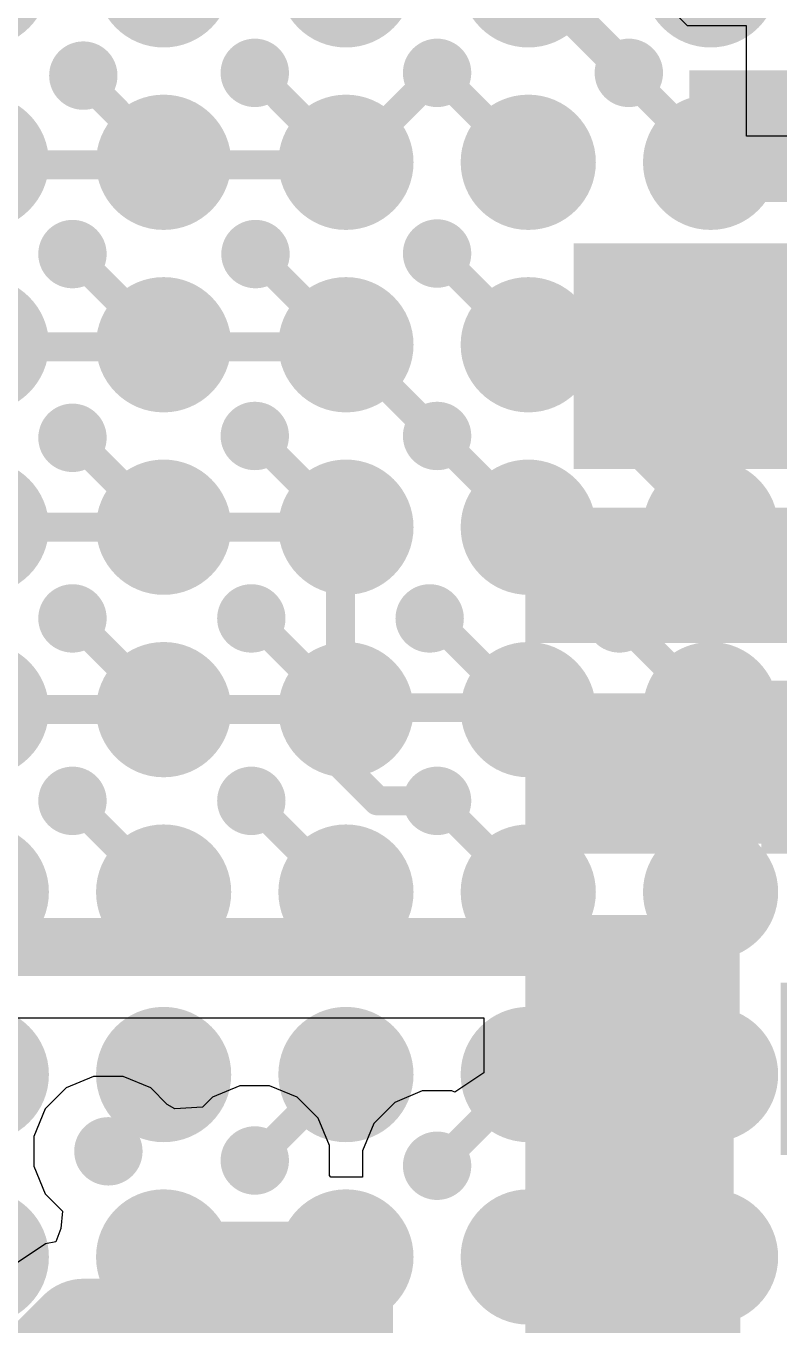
# Model space of a CAD drawing. Header units: millimetres. Extents: x -5.5 to 48.8, y -1.4 to 42.1.
# Drawn here: x 19.25 to 22.55, y 19.72 to 25.41 of the extents above; entities that cross this region are included whole.
import ezdxf

# ---------------------------------------------------------------- set-up
doc = ezdxf.new("R2010")
doc.units = ezdxf.units.MM
for name, color, linetype in [('BottomLayer', 5, 'Continuous'), ('BottomPaste', 16, 'Continuous'), ('BottomSolder', 6, 'Continuous'), ('TopLayer', 1, 'Continuous'), ('TopPaste', 8, 'Continuous'), ('TopSolder', 216, 'Continuous'), ('ViaHoleLayer', 16, 'Continuous')]:
    doc.layers.add(name, color=color, linetype=linetype)

# ---------------------------------------------------------------- blocks, each defined once
blk = doc.blocks.new('196_LFBGA__12_12__41')
at = {"layer": 'TopLayer'}
h = blk.add_hatch(color=1, dxfattribs=at)
edge = h.paths.add_edge_path()
edge.add_arc((-3.6, 3.6), 0.195, 0, 360)
h = blk.add_hatch(color=1, dxfattribs=at)
edge = h.paths.add_edge_path()
edge.add_arc((-2.8, 3.6), 0.195, 0, 360)
h = blk.add_hatch(color=1, dxfattribs=at)
edge = h.paths.add_edge_path()
edge.add_arc((-2, 3.6), 0.195, 0, 360)
h = blk.add_hatch(color=1, dxfattribs=at)
edge = h.paths.add_edge_path()
edge.add_arc((-1.2, 3.6), 0.195, 0, 360)
h = blk.add_hatch(color=1, dxfattribs=at)
edge = h.paths.add_edge_path()
edge.add_arc((-3.6, 2.8), 0.195, 0, 360)
h = blk.add_hatch(color=1, dxfattribs=at)
edge = h.paths.add_edge_path()
edge.add_arc((-2.8, 2.8), 0.195, 0, 360)
h = blk.add_hatch(color=1, dxfattribs=at)
edge = h.paths.add_edge_path()
edge.add_arc((-2, 2.8), 0.195, 0, 360)
h = blk.add_hatch(color=1, dxfattribs=at)
edge = h.paths.add_edge_path()
edge.add_arc((-1.2, 2.8), 0.195, 0, 360)
h = blk.add_hatch(color=1, dxfattribs=at)
edge = h.paths.add_edge_path()
edge.add_arc((-3.6, 2), 0.195, 0, 360)
h = blk.add_hatch(color=1, dxfattribs=at)
edge = h.paths.add_edge_path()
edge.add_arc((-2.8, 2), 0.195, 0, 360)
h = blk.add_hatch(color=1, dxfattribs=at)
edge = h.paths.add_edge_path()
edge.add_arc((-2, 2), 0.195, 0, 360)
h = blk.add_hatch(color=1, dxfattribs=at)
edge = h.paths.add_edge_path()
edge.add_arc((-1.2, 2), 0.195, 0, 360)
h = blk.add_hatch(color=1, dxfattribs=at)
edge = h.paths.add_edge_path()
edge.add_arc((-3.6, 1.2), 0.195, 0, 360)
h = blk.add_hatch(color=1, dxfattribs=at)
edge = h.paths.add_edge_path()
edge.add_arc((-2.8, 1.2), 0.195, 0, 360)
h = blk.add_hatch(color=1, dxfattribs=at)
edge = h.paths.add_edge_path()
edge.add_arc((-2, 1.2), 0.195, 0, 360)
h = blk.add_hatch(color=1, dxfattribs=at)
edge = h.paths.add_edge_path()
edge.add_arc((-1.2, 1.2), 0.195, 0, 360)
h = blk.add_hatch(color=1, dxfattribs=at)
edge = h.paths.add_edge_path()
edge.add_arc((-3.6, 0.4), 0.195, 0, 360)
h = blk.add_hatch(color=1, dxfattribs=at)
edge = h.paths.add_edge_path()
edge.add_arc((-2.8, 0.4), 0.195, 0, 360)
h = blk.add_hatch(color=1, dxfattribs=at)
edge = h.paths.add_edge_path()
edge.add_arc((-2, 0.4), 0.195, 0, 360)
h = blk.add_hatch(color=1, dxfattribs=at)
edge = h.paths.add_edge_path()
edge.add_arc((-1.2, 0.4), 0.195, 0, 360)
h = blk.add_hatch(color=1, dxfattribs=at)
edge = h.paths.add_edge_path()
edge.add_arc((-3.6, -0.4), 0.195, 0, 360)
h = blk.add_hatch(color=1, dxfattribs=at)
edge = h.paths.add_edge_path()
edge.add_arc((-2.8, -0.4), 0.195, 0, 360)
h = blk.add_hatch(color=1, dxfattribs=at)
edge = h.paths.add_edge_path()
edge.add_arc((-2, -0.4), 0.195, 0, 360)
h = blk.add_hatch(color=1, dxfattribs=at)
edge = h.paths.add_edge_path()
edge.add_arc((-1.2, -0.4), 0.195, 0, 360)
h = blk.add_hatch(color=1, dxfattribs=at)
edge = h.paths.add_edge_path()
edge.add_arc((-3.6, -1.2), 0.195, 0, 360)
h = blk.add_hatch(color=1, dxfattribs=at)
edge = h.paths.add_edge_path()
edge.add_arc((-2.8, -1.2), 0.195, 0, 360)
h = blk.add_hatch(color=1, dxfattribs=at)
edge = h.paths.add_edge_path()
edge.add_arc((-2, -1.2), 0.195, 0, 360)
h = blk.add_hatch(color=1, dxfattribs=at)
edge = h.paths.add_edge_path()
edge.add_arc((-1.2, -1.2), 0.195, 0, 360)
at = {"layer": 'TopPaste'}
h = blk.add_hatch(color=8, dxfattribs=at)
edge = h.paths.add_edge_path()
edge.add_arc((-3.6, 3.6), 0.195, 0, 360)
h = blk.add_hatch(color=8, dxfattribs=at)
edge = h.paths.add_edge_path()
edge.add_arc((-2.8, 3.6), 0.195, 0, 360)
h = blk.add_hatch(color=8, dxfattribs=at)
edge = h.paths.add_edge_path()
edge.add_arc((-2, 3.6), 0.195, 0, 360)
h = blk.add_hatch(color=8, dxfattribs=at)
edge = h.paths.add_edge_path()
edge.add_arc((-1.2, 3.6), 0.195, 0, 360)
h = blk.add_hatch(color=8, dxfattribs=at)
edge = h.paths.add_edge_path()
edge.add_arc((-3.6, 2.8), 0.195, 0, 360)
h = blk.add_hatch(color=8, dxfattribs=at)
edge = h.paths.add_edge_path()
edge.add_arc((-2.8, 2.8), 0.195, 0, 360)
h = blk.add_hatch(color=8, dxfattribs=at)
edge = h.paths.add_edge_path()
edge.add_arc((-2, 2.8), 0.195, 0, 360)
h = blk.add_hatch(color=8, dxfattribs=at)
edge = h.paths.add_edge_path()
edge.add_arc((-1.2, 2.8), 0.195, 0, 360)
h = blk.add_hatch(color=8, dxfattribs=at)
edge = h.paths.add_edge_path()
edge.add_arc((-3.6, 2), 0.195, 0, 360)
h = blk.add_hatch(color=8, dxfattribs=at)
edge = h.paths.add_edge_path()
edge.add_arc((-2.8, 2), 0.195, 0, 360)
h = blk.add_hatch(color=8, dxfattribs=at)
edge = h.paths.add_edge_path()
edge.add_arc((-2, 2), 0.195, 0, 360)
h = blk.add_hatch(color=8, dxfattribs=at)
edge = h.paths.add_edge_path()
edge.add_arc((-1.2, 2), 0.195, 0, 360)
h = blk.add_hatch(color=8, dxfattribs=at)
edge = h.paths.add_edge_path()
edge.add_arc((-3.6, 1.2), 0.195, 0, 360)
h = blk.add_hatch(color=8, dxfattribs=at)
edge = h.paths.add_edge_path()
edge.add_arc((-2.8, 1.2), 0.195, 0, 360)
h = blk.add_hatch(color=8, dxfattribs=at)
edge = h.paths.add_edge_path()
edge.add_arc((-2, 1.2), 0.195, 0, 360)
h = blk.add_hatch(color=8, dxfattribs=at)
edge = h.paths.add_edge_path()
edge.add_arc((-1.2, 1.2), 0.195, 0, 360)
h = blk.add_hatch(color=8, dxfattribs=at)
edge = h.paths.add_edge_path()
edge.add_arc((-3.6, 0.4), 0.195, 0, 360)
h = blk.add_hatch(color=8, dxfattribs=at)
edge = h.paths.add_edge_path()
edge.add_arc((-2.8, 0.4), 0.195, 0, 360)
h = blk.add_hatch(color=8, dxfattribs=at)
edge = h.paths.add_edge_path()
edge.add_arc((-2, 0.4), 0.195, 0, 360)
h = blk.add_hatch(color=8, dxfattribs=at)
edge = h.paths.add_edge_path()
edge.add_arc((-1.2, 0.4), 0.195, 0, 360)
h = blk.add_hatch(color=8, dxfattribs=at)
edge = h.paths.add_edge_path()
edge.add_arc((-3.6, -0.4), 0.195, 0, 360)
h = blk.add_hatch(color=8, dxfattribs=at)
edge = h.paths.add_edge_path()
edge.add_arc((-2.8, -0.4), 0.195, 0, 360)
h = blk.add_hatch(color=8, dxfattribs=at)
edge = h.paths.add_edge_path()
edge.add_arc((-2, -0.4), 0.195, 0, 360)
h = blk.add_hatch(color=8, dxfattribs=at)
edge = h.paths.add_edge_path()
edge.add_arc((-1.2, -0.4), 0.195, 0, 360)
h = blk.add_hatch(color=8, dxfattribs=at)
edge = h.paths.add_edge_path()
edge.add_arc((-3.6, -1.2), 0.195, 0, 360)
h = blk.add_hatch(color=8, dxfattribs=at)
edge = h.paths.add_edge_path()
edge.add_arc((-2.8, -1.2), 0.195, 0, 360)
h = blk.add_hatch(color=8, dxfattribs=at)
edge = h.paths.add_edge_path()
edge.add_arc((-2, -1.2), 0.195, 0, 360)
h = blk.add_hatch(color=8, dxfattribs=at)
edge = h.paths.add_edge_path()
edge.add_arc((-1.2, -1.2), 0.195, 0, 360)
at = {"layer": 'TopSolder'}
h = blk.add_hatch(color=216, dxfattribs=at)
edge = h.paths.add_edge_path()
edge.add_arc((-4.4, 4.4), 0.2966, 0, 360)
h = blk.add_hatch(color=216, dxfattribs=at)
edge = h.paths.add_edge_path()
edge.add_arc((-3.6, 4.4), 0.2966, 0, 360)
h = blk.add_hatch(color=216, dxfattribs=at)
edge = h.paths.add_edge_path()
edge.add_arc((-2.8, 4.4), 0.2966, 0, 360)
h = blk.add_hatch(color=216, dxfattribs=at)
edge = h.paths.add_edge_path()
edge.add_arc((-2, 4.4), 0.2966, 0, 360)
h = blk.add_hatch(color=216, dxfattribs=at)
edge = h.paths.add_edge_path()
edge.add_arc((-1.2, 4.4), 0.2966, 0, 360)
h = blk.add_hatch(color=216, dxfattribs=at)
edge = h.paths.add_edge_path()
edge.add_arc((-4.4, 3.6), 0.2966, 0, 360)
h = blk.add_hatch(color=216, dxfattribs=at)
edge = h.paths.add_edge_path()
edge.add_arc((-3.6, 3.6), 0.2966, 0, 360)
h = blk.add_hatch(color=216, dxfattribs=at)
edge = h.paths.add_edge_path()
edge.add_arc((-2.8, 3.6), 0.2966, 0, 360)
h = blk.add_hatch(color=216, dxfattribs=at)
edge = h.paths.add_edge_path()
edge.add_arc((-2, 3.6), 0.2966, 0, 360)
h = blk.add_hatch(color=216, dxfattribs=at)
edge = h.paths.add_edge_path()
edge.add_arc((-1.2, 3.6), 0.2966, 0, 360)
h = blk.add_hatch(color=216, dxfattribs=at)
edge = h.paths.add_edge_path()
edge.add_arc((-4.4, 2.8), 0.2966, 0, 360)
h = blk.add_hatch(color=216, dxfattribs=at)
edge = h.paths.add_edge_path()
edge.add_arc((-3.6, 2.8), 0.2966, 0, 360)
h = blk.add_hatch(color=216, dxfattribs=at)
edge = h.paths.add_edge_path()
edge.add_arc((-2.8, 2.8), 0.2966, 0, 360)
h = blk.add_hatch(color=216, dxfattribs=at)
edge = h.paths.add_edge_path()
edge.add_arc((-2, 2.8), 0.2966, 0, 360)
h = blk.add_hatch(color=216, dxfattribs=at)
edge = h.paths.add_edge_path()
edge.add_arc((-1.2, 2.8), 0.2966, 0, 360)
h = blk.add_hatch(color=216, dxfattribs=at)
edge = h.paths.add_edge_path()
edge.add_arc((-4.4, 2), 0.2966, 0, 360)
h = blk.add_hatch(color=216, dxfattribs=at)
edge = h.paths.add_edge_path()
edge.add_arc((-3.6, 2), 0.2966, 0, 360)
h = blk.add_hatch(color=216, dxfattribs=at)
edge = h.paths.add_edge_path()
edge.add_arc((-2.8, 2), 0.2966, 0, 360)
h = blk.add_hatch(color=216, dxfattribs=at)
edge = h.paths.add_edge_path()
edge.add_arc((-2, 2), 0.2966, 0, 360)
h = blk.add_hatch(color=216, dxfattribs=at)
edge = h.paths.add_edge_path()
edge.add_arc((-1.2, 2), 0.2966, 0, 360)
h = blk.add_hatch(color=216, dxfattribs=at)
edge = h.paths.add_edge_path()
edge.add_arc((-4.4, 1.2), 0.2966, 0, 360)
h = blk.add_hatch(color=216, dxfattribs=at)
edge = h.paths.add_edge_path()
edge.add_arc((-3.6, 1.2), 0.2966, 0, 360)
h = blk.add_hatch(color=216, dxfattribs=at)
edge = h.paths.add_edge_path()
edge.add_arc((-2.8, 1.2), 0.2966, 0, 360)
h = blk.add_hatch(color=216, dxfattribs=at)
edge = h.paths.add_edge_path()
edge.add_arc((-2, 1.2), 0.2966, 0, 360)
h = blk.add_hatch(color=216, dxfattribs=at)
edge = h.paths.add_edge_path()
edge.add_arc((-1.2, 1.2), 0.2966, 0, 360)
h = blk.add_hatch(color=216, dxfattribs=at)
edge = h.paths.add_edge_path()
edge.add_arc((-4.4, 0.4), 0.2966, 0, 360)
h = blk.add_hatch(color=216, dxfattribs=at)
edge = h.paths.add_edge_path()
edge.add_arc((-3.6, 0.4), 0.2966, 0, 360)
h = blk.add_hatch(color=216, dxfattribs=at)
edge = h.paths.add_edge_path()
edge.add_arc((-2.8, 0.4), 0.2966, 0, 360)
h = blk.add_hatch(color=216, dxfattribs=at)
edge = h.paths.add_edge_path()
edge.add_arc((-2, 0.4), 0.2966, 0, 360)
h = blk.add_hatch(color=216, dxfattribs=at)
edge = h.paths.add_edge_path()
edge.add_arc((-1.2, 0.4), 0.2966, 0, 360)
h = blk.add_hatch(color=216, dxfattribs=at)
edge = h.paths.add_edge_path()
edge.add_arc((-4.4, -0.4), 0.2966, 0, 360)
h = blk.add_hatch(color=216, dxfattribs=at)
edge = h.paths.add_edge_path()
edge.add_arc((-3.6, -0.4), 0.2966, 0, 360)
h = blk.add_hatch(color=216, dxfattribs=at)
edge = h.paths.add_edge_path()
edge.add_arc((-2.8, -0.4), 0.2966, 0, 360)
h = blk.add_hatch(color=216, dxfattribs=at)
edge = h.paths.add_edge_path()
edge.add_arc((-2, -0.4), 0.2966, 0, 360)
h = blk.add_hatch(color=216, dxfattribs=at)
edge = h.paths.add_edge_path()
edge.add_arc((-1.2, -0.4), 0.2966, 0, 360)
h = blk.add_hatch(color=216, dxfattribs=at)
edge = h.paths.add_edge_path()
edge.add_arc((-4.4, -1.2), 0.2966, 0, 360)
h = blk.add_hatch(color=216, dxfattribs=at)
edge = h.paths.add_edge_path()
edge.add_arc((-3.6, -1.2), 0.2966, 0, 360)
h = blk.add_hatch(color=216, dxfattribs=at)
edge = h.paths.add_edge_path()
edge.add_arc((-2.8, -1.2), 0.2966, 0, 360)
h = blk.add_hatch(color=216, dxfattribs=at)
edge = h.paths.add_edge_path()
edge.add_arc((-2, -1.2), 0.2966, 0, 360)
h = blk.add_hatch(color=216, dxfattribs=at)
edge = h.paths.add_edge_path()
edge.add_arc((-1.2, -1.2), 0.2966, 0, 360)
blk = doc.blocks.new('C___0402_B_102')
at = {"layer": 'BottomLayer'}
for points in [[(-0.2413, 0.3175), (-0.2413, -0.3175), (-0.6985, -0.3175), (-0.6985, 0.3175)], [(0.6985, 0.3175), (0.6985, -0.3175), (0.2413, -0.3175), (0.2413, 0.3175)]]:
    blk.add_hatch(color=5, dxfattribs=at).paths.add_polyline_path(points)
at = {"layer": 'BottomPaste'}
for points in [[(-0.2413, 0.3175), (-0.2413, -0.3175), (-0.6985, -0.3175), (-0.6985, 0.3175)], [(0.6985, 0.3175), (0.6985, -0.3175), (0.2413, -0.3175), (0.2413, 0.3175)]]:
    blk.add_hatch(color=16, dxfattribs=at).paths.add_polyline_path(points)
at = {"layer": 'BottomSolder'}
for points in [[(-0.1813, 0.3775), (-0.1813, -0.3775), (-0.7585, -0.3775), (-0.7585, 0.3775)], [(0.7585, 0.3775), (0.7585, -0.3775), (0.1813, -0.3775), (0.1813, 0.3775)]]:
    blk.add_hatch(color=6, dxfattribs=at).paths.add_polyline_path(points)
blk = doc.blocks.new('C___0402_B_104')
at = {"layer": 'BottomLayer'}
for points in [[(-0.2413, 0.3175), (-0.2413, -0.3175), (-0.6985, -0.3175), (-0.6985, 0.3175)], [(0.6985, 0.3175), (0.6985, -0.3175), (0.2413, -0.3175), (0.2413, 0.3175)]]:
    blk.add_hatch(color=5, dxfattribs=at).paths.add_polyline_path(points)
at = {"layer": 'BottomPaste'}
for points in [[(-0.2413, 0.3175), (-0.2413, -0.3175), (-0.6985, -0.3175), (-0.6985, 0.3175)], [(0.6985, 0.3175), (0.6985, -0.3175), (0.2413, -0.3175), (0.2413, 0.3175)]]:
    blk.add_hatch(color=16, dxfattribs=at).paths.add_polyline_path(points)
at = {"layer": 'BottomSolder'}
for points in [[(-0.1813, 0.3775), (-0.1813, -0.3775), (-0.7585, -0.3775), (-0.7585, 0.3775)], [(0.7585, 0.3775), (0.7585, -0.3775), (0.1813, -0.3775), (0.1813, 0.3775)]]:
    blk.add_hatch(color=6, dxfattribs=at).paths.add_polyline_path(points)
blk = doc.blocks.new('C___0402_B_106')
at = {"layer": 'BottomLayer'}
for points in [[(-0.2413, 0.3175), (-0.2413, -0.3175), (-0.6985, -0.3175), (-0.6985, 0.3175)], [(0.6985, 0.3175), (0.6985, -0.3175), (0.2413, -0.3175), (0.2413, 0.3175)]]:
    blk.add_hatch(color=5, dxfattribs=at).paths.add_polyline_path(points)
at = {"layer": 'BottomPaste'}
for points in [[(-0.2413, 0.3175), (-0.2413, -0.3175), (-0.6985, -0.3175), (-0.6985, 0.3175)], [(0.6985, 0.3175), (0.6985, -0.3175), (0.2413, -0.3175), (0.2413, 0.3175)]]:
    blk.add_hatch(color=16, dxfattribs=at).paths.add_polyline_path(points)
at = {"layer": 'BottomSolder'}
for points in [[(-0.1813, 0.3775), (-0.1813, -0.3775), (-0.7585, -0.3775), (-0.7585, 0.3775)], [(0.7585, 0.3775), (0.7585, -0.3775), (0.1813, -0.3775), (0.1813, 0.3775)]]:
    blk.add_hatch(color=6, dxfattribs=at).paths.add_polyline_path(points)
blk = doc.blocks.new('C___0603_B_107')
at = {"layer": 'BottomLayer'}
for points in [[(-1.143, -0.4445), (-1.143, 0.4445), (-0.381, 0.4445), (-0.381, -0.4445)], [(0.381, -0.4445), (0.381, 0.4445), (1.143, 0.4445), (1.143, -0.4445)]]:
    blk.add_hatch(color=5, dxfattribs=at).paths.add_polyline_path(points)
at = {"layer": 'BottomPaste'}
for points in [[(-1.143, -0.4445), (-1.143, 0.4445), (-0.381, 0.4445), (-0.381, -0.4445)], [(0.381, -0.4445), (0.381, 0.4445), (1.143, 0.4445), (1.143, -0.4445)]]:
    blk.add_hatch(color=16, dxfattribs=at).paths.add_polyline_path(points)
at = {"layer": 'BottomSolder'}
for points in [[(-1.203, -0.5045), (-1.203, 0.5045), (-0.321, 0.5045), (-0.321, -0.5045)], [(0.321, -0.5045), (0.321, 0.5045), (1.203, 0.5045), (1.203, -0.5045)]]:
    blk.add_hatch(color=6, dxfattribs=at).paths.add_polyline_path(points)
blk = doc.blocks.new('C___0402_B_118')
at = {"layer": 'BottomLayer'}
for points in [[(-0.2413, 0.3175), (-0.2413, -0.3175), (-0.6985, -0.3175), (-0.6985, 0.3175)], [(0.6985, 0.3175), (0.6985, -0.3175), (0.2413, -0.3175), (0.2413, 0.3175)]]:
    blk.add_hatch(color=5, dxfattribs=at).paths.add_polyline_path(points)
at = {"layer": 'BottomPaste'}
for points in [[(-0.2413, 0.3175), (-0.2413, -0.3175), (-0.6985, -0.3175), (-0.6985, 0.3175)], [(0.6985, 0.3175), (0.6985, -0.3175), (0.2413, -0.3175), (0.2413, 0.3175)]]:
    blk.add_hatch(color=16, dxfattribs=at).paths.add_polyline_path(points)
at = {"layer": 'BottomSolder'}
for points in [[(-0.1813, 0.3775), (-0.1813, -0.3775), (-0.7585, -0.3775), (-0.7585, 0.3775)], [(0.7585, 0.3775), (0.7585, -0.3775), (0.1813, -0.3775), (0.1813, 0.3775)]]:
    blk.add_hatch(color=6, dxfattribs=at).paths.add_polyline_path(points)

msp = doc.modelspace()

# ---------------------------------------------------------------- hatches: boundary and pattern name
at = {"layer": 'BottomLayer'}
h = msp.add_hatch(color=5, dxfattribs=at)
edge = h.paths.add_edge_path()
edge.add_arc((20.251, 25.2071), 0.15, 0, 360)
h = msp.add_hatch(color=5, dxfattribs=at)
edge = h.paths.add_edge_path()
edge.add_arc((21.051, 25.2071), 0.15, 0, 360)
h = msp.add_hatch(color=5, dxfattribs=at)
edge = h.paths.add_edge_path()
edge.add_arc((21.8923, 25.2071), 0.15, 0, 360)
h = msp.add_hatch(color=5, dxfattribs=at)
edge = h.paths.add_edge_path()
edge.add_arc((19.4986, 25.1951), 0.15, 0, 360)
for points in [[(22.2504, 24.6888), (24.8666, 24.6888), (24.8666, 25.1714), (22.2504, 25.1714)], [(21.651, 23.4696), (26.0858, 23.4696), (26.0858, 24.4602), (21.651, 24.4602)], [(21.4376, 22.7076), (25.461, 22.7076), (25.461, 23.241), (21.4376, 23.241)], [(21.4376, 21.8268), (25.461, 21.8268), (25.461, 22.4872), (21.4376, 22.4872)], [(21.4376, 19.2086), (22.3526, 19.2086), (22.3526, 21.5138), (21.4376, 21.5138)]]:
    msp.add_hatch(color=5, dxfattribs=at).paths.add_polyline_path(points)
h = msp.add_hatch(color=5, dxfattribs=at)
edge = h.paths.add_edge_path()
edge.add_arc((19.451, 24.4125), 0.15, 0, 360)
h = msp.add_hatch(color=5, dxfattribs=at)
edge = h.paths.add_edge_path()
edge.add_arc((20.2541, 24.4125), 0.15, 0, 360)
h = msp.add_hatch(color=5, dxfattribs=at)
edge = h.paths.add_edge_path()
edge.add_arc((21.051, 24.415), 0.15, 0, 360)
h = msp.add_hatch(color=5, dxfattribs=at)
edge = h.paths.add_edge_path()
edge.add_arc((19.451, 23.6069), 0.15, 0, 360)
h = msp.add_hatch(color=5, dxfattribs=at)
edge = h.paths.add_edge_path()
edge.add_arc((20.251, 23.615), 0.15, 0, 360)
h = msp.add_hatch(color=5, dxfattribs=at)
edge = h.paths.add_edge_path()
edge.add_arc((21.051, 23.615), 0.15, 0, 360)
h = msp.add_hatch(color=5, dxfattribs=at)
edge = h.paths.add_edge_path()
edge.add_arc((21.8603, 23.6311), 0.15, 0, 360)
h = msp.add_hatch(color=5, dxfattribs=at)
edge = h.paths.add_edge_path()
edge.add_arc((19.451, 22.815), 0.15, 0, 360)
h = msp.add_hatch(color=5, dxfattribs=at)
edge = h.paths.add_edge_path()
edge.add_arc((20.2358, 22.815), 0.15, 0, 360)
h = msp.add_hatch(color=5, dxfattribs=at)
edge = h.paths.add_edge_path()
edge.add_arc((21.0184, 22.815), 0.15, 0, 360)
h = msp.add_hatch(color=5, dxfattribs=at)
edge = h.paths.add_edge_path()
edge.add_arc((21.851, 22.815), 0.15, 0, 360)
h = msp.add_hatch(color=5, dxfattribs=at)
edge = h.paths.add_edge_path()
edge.add_arc((19.451, 22.015), 0.15, 0, 360)
h = msp.add_hatch(color=5, dxfattribs=at)
edge = h.paths.add_edge_path()
edge.add_arc((20.2358, 22.015), 0.15, 0, 360)
h = msp.add_hatch(color=5, dxfattribs=at)
edge = h.paths.add_edge_path()
edge.add_arc((21.051, 22.015), 0.15, 0, 360)
h = msp.add_hatch(color=5, dxfattribs=at)
edge = h.paths.add_edge_path()
edge.add_arc((19.6087, 20.4783), 0.15, 0, 360)
h = msp.add_hatch(color=5, dxfattribs=at)
edge = h.paths.add_edge_path()
edge.add_arc((20.251, 20.4381), 0.15, 0, 360)
h = msp.add_hatch(color=5, dxfattribs=at)
edge = h.paths.add_edge_path()
edge.add_arc((21.051, 20.415), 0.15, 0, 360)
h = msp.add_hatch(color=5, dxfattribs=at)
edge = h.paths.add_edge_path()
edge.add_arc((21.8327, 20.4333), 0.15, 0, 360)
at = {"layer": 'TopLayer'}
h = msp.add_hatch(color=1, dxfattribs=at)
edge = h.paths.add_edge_path()
edge.add_arc((20.251, 25.2071), 0.15, 0, 360)
h = msp.add_hatch(color=1, dxfattribs=at)
edge = h.paths.add_edge_path()
edge.add_arc((21.051, 25.2071), 0.15, 0, 360)
h = msp.add_hatch(color=1, dxfattribs=at)
edge = h.paths.add_edge_path()
edge.add_arc((21.8923, 25.2071), 0.15, 0, 360)
h = msp.add_hatch(color=1, dxfattribs=at)
edge = h.paths.add_edge_path()
edge.add_arc((19.4986, 25.1951), 0.15, 0, 360)
h = msp.add_hatch(color=1, dxfattribs=at)
edge = h.paths.add_edge_path()
edge.add_arc((19.451, 24.4125), 0.15, 0, 360)
h = msp.add_hatch(color=1, dxfattribs=at)
edge = h.paths.add_edge_path()
edge.add_arc((20.2541, 24.4125), 0.15, 0, 360)
h = msp.add_hatch(color=1, dxfattribs=at)
edge = h.paths.add_edge_path()
edge.add_arc((21.051, 24.415), 0.15, 0, 360)
h = msp.add_hatch(color=1, dxfattribs=at)
edge = h.paths.add_edge_path()
edge.add_arc((19.451, 23.6069), 0.15, 0, 360)
h = msp.add_hatch(color=1, dxfattribs=at)
edge = h.paths.add_edge_path()
edge.add_arc((20.251, 23.615), 0.15, 0, 360)
h = msp.add_hatch(color=1, dxfattribs=at)
edge = h.paths.add_edge_path()
edge.add_arc((21.051, 23.615), 0.15, 0, 360)
h = msp.add_hatch(color=1, dxfattribs=at)
edge = h.paths.add_edge_path()
edge.add_arc((21.8603, 23.6311), 0.15, 0, 360)
h = msp.add_hatch(color=1, dxfattribs=at)
edge = h.paths.add_edge_path()
edge.add_arc((19.451, 22.815), 0.15, 0, 360)
h = msp.add_hatch(color=1, dxfattribs=at)
edge = h.paths.add_edge_path()
edge.add_arc((20.2358, 22.815), 0.15, 0, 360)
h = msp.add_hatch(color=1, dxfattribs=at)
edge = h.paths.add_edge_path()
edge.add_arc((21.0184, 22.815), 0.15, 0, 360)
h = msp.add_hatch(color=1, dxfattribs=at)
edge = h.paths.add_edge_path()
edge.add_arc((21.851, 22.815), 0.15, 0, 360)
h = msp.add_hatch(color=1, dxfattribs=at)
edge = h.paths.add_edge_path()
edge.add_arc((19.451, 22.015), 0.15, 0, 360)
h = msp.add_hatch(color=1, dxfattribs=at)
edge = h.paths.add_edge_path()
edge.add_arc((20.2358, 22.015), 0.15, 0, 360)
h = msp.add_hatch(color=1, dxfattribs=at)
edge = h.paths.add_edge_path()
edge.add_arc((21.051, 22.015), 0.15, 0, 360)
h = msp.add_hatch(color=1, dxfattribs=at)
edge = h.paths.add_edge_path()
edge.add_arc((19.6087, 20.4783), 0.15, 0, 360)
h = msp.add_hatch(color=1, dxfattribs=at)
edge = h.paths.add_edge_path()
edge.add_arc((20.251, 20.4381), 0.15, 0, 360)
h = msp.add_hatch(color=1, dxfattribs=at)
edge = h.paths.add_edge_path()
edge.add_arc((21.051, 20.415), 0.15, 0, 360)
h = msp.add_hatch(color=1, dxfattribs=at)
edge = h.paths.add_edge_path()
edge.add_arc((21.8327, 20.4333), 0.15, 0, 360)
at = {"layer": 'ViaHoleLayer'}
h = msp.add_hatch(color=16, dxfattribs=at)
edge = h.paths.add_edge_path()
edge.add_arc((19.4986, 25.1951), 0.1, 0, 360)
h = msp.add_hatch(color=16, dxfattribs=at)
edge = h.paths.add_edge_path()
edge.add_arc((20.251, 25.2071), 0.1, 0, 360)
h = msp.add_hatch(color=16, dxfattribs=at)
edge = h.paths.add_edge_path()
edge.add_arc((21.051, 25.2071), 0.1, 0, 360)
h = msp.add_hatch(color=16, dxfattribs=at)
edge = h.paths.add_edge_path()
edge.add_arc((21.8923, 25.2071), 0.1, 0, 360)
h = msp.add_hatch(color=16, dxfattribs=at)
edge = h.paths.add_edge_path()
edge.add_arc((19.451, 24.4125), 0.1, 0, 360)
h = msp.add_hatch(color=16, dxfattribs=at)
edge = h.paths.add_edge_path()
edge.add_arc((20.2541, 24.4125), 0.1, 0, 360)
h = msp.add_hatch(color=16, dxfattribs=at)
edge = h.paths.add_edge_path()
edge.add_arc((21.051, 24.415), 0.1, 0, 360)
h = msp.add_hatch(color=16, dxfattribs=at)
edge = h.paths.add_edge_path()
edge.add_arc((19.451, 23.6069), 0.1, 0, 360)
h = msp.add_hatch(color=16, dxfattribs=at)
edge = h.paths.add_edge_path()
edge.add_arc((20.251, 23.615), 0.1, 0, 360)
h = msp.add_hatch(color=16, dxfattribs=at)
edge = h.paths.add_edge_path()
edge.add_arc((21.051, 23.615), 0.1, 0, 360)
h = msp.add_hatch(color=16, dxfattribs=at)
edge = h.paths.add_edge_path()
edge.add_arc((21.8603, 23.6311), 0.1, 0, 360)
h = msp.add_hatch(color=16, dxfattribs=at)
edge = h.paths.add_edge_path()
edge.add_arc((19.451, 22.815), 0.1, 0, 360)
h = msp.add_hatch(color=16, dxfattribs=at)
edge = h.paths.add_edge_path()
edge.add_arc((20.2358, 22.815), 0.1, 0, 360)
h = msp.add_hatch(color=16, dxfattribs=at)
edge = h.paths.add_edge_path()
edge.add_arc((21.0184, 22.815), 0.1, 0, 360)
h = msp.add_hatch(color=16, dxfattribs=at)
edge = h.paths.add_edge_path()
edge.add_arc((21.851, 22.815), 0.1, 0, 360)
h = msp.add_hatch(color=16, dxfattribs=at)
edge = h.paths.add_edge_path()
edge.add_arc((19.451, 22.015), 0.1, 0, 360)
h = msp.add_hatch(color=16, dxfattribs=at)
edge = h.paths.add_edge_path()
edge.add_arc((20.2358, 22.015), 0.1, 0, 360)
h = msp.add_hatch(color=16, dxfattribs=at)
edge = h.paths.add_edge_path()
edge.add_arc((21.051, 22.015), 0.1, 0, 360)
h = msp.add_hatch(color=16, dxfattribs=at)
edge = h.paths.add_edge_path()
edge.add_arc((19.6087, 20.4783), 0.1, 0, 360)
h = msp.add_hatch(color=16, dxfattribs=at)
edge = h.paths.add_edge_path()
edge.add_arc((20.251, 20.4381), 0.1, 0, 360)
h = msp.add_hatch(color=16, dxfattribs=at)
edge = h.paths.add_edge_path()
edge.add_arc((21.051, 20.415), 0.1, 0, 360)
h = msp.add_hatch(color=16, dxfattribs=at)
edge = h.paths.add_edge_path()
edge.add_arc((21.8327, 20.4333), 0.1, 0, 360)

# ---------------------------------------------------------------- linework, layer by layer
at = {"layer": 'BottomLayer'}
for p, q in [((22.1503, 25.4127), (22.078, 25.485)), ((22.4086, 25.4127), (22.1503, 25.4127)), ((22.4086, 24.9301), (22.4086, 25.4127)), ((22.6626, 24.9301), (22.4086, 24.9301)), ((17.7204, 21.0633), (21.2563, 21.0633)), ((21.2563, 21.0633), (21.2563, 20.8222)), ((19.5435, 20.8061), (19.423, 20.7562)), ((19.6739, 20.8061), (19.5435, 20.8061)), ((19.7944, 20.7562), (19.6739, 20.8061)), ((21.2563, 20.8222), (21.1293, 20.7374)), ((19.423, 20.7562), (19.3308, 20.664)), ((19.867, 20.6836), (19.7944, 20.7562)), ((20.1858, 20.7659), (20.0653, 20.716)), ((20.3162, 20.7659), (20.1858, 20.7659)), ((20.4367, 20.716), (20.3162, 20.7659)), ((20.9858, 20.7428), (20.8653, 20.6929)), ((21.1162, 20.7428), (20.9858, 20.7428)), ((21.1293, 20.7374), (21.1162, 20.7428)), ((19.9004, 20.6647), (19.867, 20.6836)), ((20.0653, 20.716), (20.0209, 20.6716)), ((20.5289, 20.6238), (20.4367, 20.716)), ((20.8653, 20.6929), (20.7731, 20.6007)), ((19.3308, 20.664), (19.2809, 20.5435)), ((20.0209, 20.6716), (19.9004, 20.6647)), ((20.5788, 20.5033), (20.5289, 20.6238)), ((20.7731, 20.6007), (20.7232, 20.4802)), ((19.2809, 20.5435), (19.2809, 20.4131)), ((20.5788, 20.3729), (20.5788, 20.5033)), ((20.7232, 20.4802), (20.7232, 20.3643)), ((19.2809, 20.4131), (19.3308, 20.2926)), ((20.5845, 20.3643), (20.5788, 20.3729)), ((20.7232, 20.3643), (20.5845, 20.3643)), ((19.3308, 20.2926), (19.4068, 20.2166)), ((19.4068, 20.2166), (19.4001, 20.1394)), ((19.4001, 20.1394), (19.3782, 20.0815)), ((19.3333, 20.0725), (19.1905, 19.9771)), ((19.3782, 20.0815), (19.3333, 20.0725))]:
    msp.add_line(p, q, dxfattribs=at)
for points, const_width in [([(21.4712, 25.6282), (21.8923, 25.2071)], 0.1524), ([(20.6477, 24.8038), (21.051, 25.2071)], 0.127), ([(16.8656, 24.8038), (20.6477, 24.8038)], 0.127), ([(17.5227, 24.0063), (20.6597, 24.0063)], 0.127), ([(20.6597, 24.0063), (21.051, 23.615)], 0.127), ([(19.013, 23.2156), (20.5527, 23.2156)], 0.127), ([(20.5527, 23.2156), (20.6271, 23.1412)], 0.127), ([(20.6271, 22.6529), (20.6271, 23.1412)], 0.127), ([(21.851, 22.8162), (21.8694, 22.8346)], 0.2032), ([(21.851, 22.815), (21.851, 22.8162)], 0.2032), ([(20.6271, 22.6529), (20.8563, 22.4237)], 0.127), ([(17.018, 22.415), (20.3892, 22.415)], 0.127), ([(20.3892, 22.415), (20.7892, 22.015)], 0.127), ([(20.8563, 22.4237), (21.4929, 22.4237)], 0.127), ([(21.4929, 22.4237), (21.6027, 22.3139)], 0.127), ([(21.6027, 22.3139), (21.7145, 22.3139)], 0.127), ([(21.7145, 22.3139), (21.844, 22.1844)], 0.127), ([(21.844, 22.0726), (21.844, 22.1844)], 0.127), ([(20.7892, 22.015), (21.051, 22.015)], 0.127), ([(17.5916, 21.3741), (21.9456, 21.3741)], 0.254), ([(21.9456, 21.3741), (22.0472, 21.2725)], 0.254), ([(22.0472, 21.1836), (22.0472, 21.2725)], 0.254), ([(18.6804, 18.8444), (19.5018, 19.6658)], 0.508), ([(19.5018, 19.6658), (20.416, 19.6658)], 0.508)]:
    msp.add_lwpolyline(points, dxfattribs=dict(at, const_width=const_width))
for points, const_width in [([(21.0192, 25.2071, 1), (21.0827, 25.2071, 1)], 0.0635), ([(21.8542, 25.2071, 1), (21.9304, 25.2071, 1)], 0.0762), ([(20.6159, 24.8038, 1), (20.6794, 24.8038, 1)], 0.0635), ([(20.6159, 24.8038, 1), (20.6794, 24.8038, 1)], 0.0635), ([(20.6279, 24.0063, 1), (20.6914, 24.0063, 1)], 0.0635), ([(20.6279, 24.0063, 1), (20.6914, 24.0063, 1)], 0.0635), ([(21.0192, 23.615, 1), (21.0827, 23.615, 1)], 0.0635), ([(20.521, 23.2156, 1), (20.5845, 23.2156, 1)], 0.0635), ([(20.521, 23.2156, 1), (20.5845, 23.2156, 1)], 0.0635), ([(20.5954, 23.1412, 1), (20.6589, 23.1412, 1)], 0.0635), ([(20.5954, 23.1412, 1), (20.6589, 23.1412, 1)], 0.0635), ([(21.8002, 22.8162, 1), (21.9018, 22.8162, 1)], 0.1016), ([(21.8002, 22.8162, 1), (21.9018, 22.8162, 1)], 0.1016), ([(21.8002, 22.815, 1), (21.9018, 22.815, 1)], 0.1016), ([(21.8186, 22.8346, 1), (21.9202, 22.8346, 1)], 0.1016), ([(20.5954, 22.6529, 1), (20.6589, 22.6529, 1)], 0.0635), ([(20.5954, 22.6529, 1), (20.6589, 22.6529, 1)], 0.0635), ([(20.3574, 22.415, 1), (20.4209, 22.415, 1)], 0.0635), ([(20.3574, 22.415, 1), (20.4209, 22.415, 1)], 0.0635), ([(20.8246, 22.4237, 1), (20.8881, 22.4237, 1)], 0.0635), ([(20.8246, 22.4237, 1), (20.8881, 22.4237, 1)], 0.0635), ([(21.4612, 22.4237, 1), (21.5247, 22.4237, 1)], 0.0635), ([(21.4612, 22.4237, 1), (21.5247, 22.4237, 1)], 0.0635), ([(21.5709, 22.3139, 1), (21.6345, 22.3139, 1)], 0.0635), ([(21.5709, 22.3139, 1), (21.6345, 22.3139, 1)], 0.0635), ([(21.6828, 22.3139, 1), (21.7463, 22.3139, 1)], 0.0635), ([(21.6828, 22.3139, 1), (21.7463, 22.3139, 1)], 0.0635), ([(21.8122, 22.1844, 1), (21.8758, 22.1844, 1)], 0.0635), ([(21.8122, 22.1844, 1), (21.8758, 22.1844, 1)], 0.0635), ([(21.8122, 22.0726, 1), (21.8758, 22.0726, 1)], 0.0635), ([(20.7574, 22.015, 1), (20.8209, 22.015, 1)], 0.0635), ([(20.7574, 22.015, 1), (20.8209, 22.015, 1)], 0.0635), ([(21.0192, 22.015, 1), (21.0827, 22.015, 1)], 0.0635), ([(21.8821, 21.3741, 1), (22.0091, 21.3741, 1)], 0.127), ([(21.8821, 21.3741, 1), (22.0091, 21.3741, 1)], 0.127), ([(21.9837, 21.2725, 1), (22.1107, 21.2725, 1)], 0.127), ([(21.9837, 21.2725, 1), (22.1107, 21.2725, 1)], 0.127), ([(21.9837, 21.1836, 1), (22.1107, 21.1836, 1)], 0.127), ([(19.3748, 19.6658, 1), (19.6288, 19.6658, 1)], 0.254), ([(19.3748, 19.6658, 1), (19.6288, 19.6658, 1)], 0.254), ([(20.289, 19.6658, 1), (20.543, 19.6658, 1)], 0.254)]:
    msp.add_lwpolyline(points, format="xyb", close=True, dxfattribs=dict(at, const_width=const_width))
at = {"layer": 'TopLayer'}
for points, const_width in [([(19.4986, 25.1813), (19.4986, 25.1951)], 0.127), ([(19.4986, 25.1813), (19.851, 24.8288)], 0.127), ([(20.251, 25.2071), (20.255, 25.2071)], 0.127), ([(20.255, 25.2071), (20.6471, 24.815)], 0.127), ([(21.051, 25.2071), (21.0549, 25.2071)], 0.127), ([(21.0549, 25.2071), (21.4471, 24.815)], 0.127), ([(21.8923, 25.1904), (21.8923, 25.2071)], 0.127), ([(21.8923, 25.1904), (22.251, 24.8317)], 0.127), ([(19.851, 24.815), (19.851, 24.8288)], 0.127), ([(22.251, 24.815), (22.251, 24.8317)], 0.127), ([(20.6471, 24.815), (20.651, 24.815)], 0.127), ([(21.4471, 24.815), (21.451, 24.815)], 0.127), ([(19.451, 24.4125), (19.4523, 24.4125)], 0.127), ([(19.4523, 24.4125), (19.8497, 24.015)], 0.127), ([(20.2541, 24.4122), (20.2541, 24.4125)], 0.127), ([(20.2541, 24.4122), (20.651, 24.0153)], 0.127), ([(21.051, 24.415), (21.451, 24.015)], 0.127), ([(19.8497, 24.015), (19.851, 24.015)], 0.127), ([(20.651, 24.015), (20.651, 24.0153)], 0.127), ([(19.451, 23.6069), (19.455, 23.6069)], 0.127), ([(19.455, 23.6069), (19.847, 23.215)], 0.127), ([(20.251, 23.615), (20.251, 23.615)], 0.127), ([(20.251, 23.615), (20.651, 23.215)], 0.127), ([(21.051, 23.615), (21.451, 23.215)], 0.127), ([(21.8603, 23.6184), (21.8603, 23.6311)], 0.127), ([(21.8603, 23.6184), (22.251, 23.2277)], 0.127), ([(19.847, 23.215), (19.851, 23.215)], 0.127), ([(22.251, 23.215), (22.251, 23.2277)], 0.127), ([(19.451, 22.815), (19.851, 22.415)], 0.127), ([(20.2358, 22.815), (20.2434, 22.815)], 0.127), ([(20.2434, 22.815), (20.6434, 22.415)], 0.127), ([(21.0184, 22.815), (21.0347, 22.815)], 0.127), ([(21.0347, 22.815), (21.4347, 22.415)], 0.127), ([(21.851, 22.815), (22.251, 22.415)], 0.127), ([(22.251, 22.415), (23.051, 22.415)], 0.254), ([(22.251, 21.615), (22.251, 22.415)], 0.254), ([(20.6434, 22.415), (20.651, 22.415)], 0.127), ([(21.4347, 22.415), (21.451, 22.415)], 0.127), ([(19.451, 22.015), (19.851, 21.615)], 0.127), ([(20.2358, 22.015), (20.6358, 21.615)], 0.127), ([(21.051, 22.015), (21.451, 21.615)], 0.127), ([(22.251, 20.815), (22.251, 21.615)], 0.254), ([(20.6358, 21.615), (20.651, 21.615)], 0.127), ([(21.8415, 20.4421), (22.2143, 20.815)], 0.254), ([(22.2143, 20.815), (22.251, 20.815)], 0.254), ([(19.851, 20.7545), (19.851, 20.815)], 0.127), ([(20.251, 20.4381), (20.6279, 20.815)], 0.127), ([(20.6279, 20.815), (20.651, 20.815)], 0.127), ([(21.051, 20.415), (21.451, 20.815)], 0.127), ([(19.6087, 20.5123), (19.851, 20.7545)], 0.127), ([(19.6087, 20.4783), (19.6087, 20.5123)], 0.127), ([(21.451, 20.0517), (21.8239, 20.4245)], 0.254), ([(21.451, 20.015), (21.451, 20.0517)], 0.254), ([(21.451, 19.215), (22.251, 20.015)], 0.254), ([(22.251, 20.015), (22.264, 20.015)], 0.127)]:
    msp.add_lwpolyline(points, dxfattribs=dict(at, const_width=const_width))
for points, const_width in [([(19.4668, 25.1951, 1), (19.5303, 25.1951, 1)], 0.0635), ([(19.4668, 25.1813, 1), (19.5303, 25.1813, 1)], 0.0635), ([(19.4668, 25.1813, 1), (19.5303, 25.1813, 1)], 0.0635), ([(20.2193, 25.2071, 1), (20.2828, 25.2071, 1)], 0.0635), ([(20.2232, 25.2071, 1), (20.2867, 25.2071, 1)], 0.0635), ([(20.2232, 25.2071, 1), (20.2867, 25.2071, 1)], 0.0635), ([(21.0192, 25.2071, 1), (21.0827, 25.2071, 1)], 0.0635), ([(21.0232, 25.2071, 1), (21.0867, 25.2071, 1)], 0.0635), ([(21.0232, 25.2071, 1), (21.0867, 25.2071, 1)], 0.0635), ([(21.8606, 25.2071, 1), (21.9241, 25.2071, 1)], 0.0635), ([(21.8606, 25.1904, 1), (21.9241, 25.1904, 1)], 0.0635), ([(21.8606, 25.1904, 1), (21.9241, 25.1904, 1)], 0.0635), ([(19.8192, 24.8288, 1), (19.8827, 24.8288, 1)], 0.0635), ([(19.8192, 24.8288, 1), (19.8827, 24.8288, 1)], 0.0635), ([(22.2192, 24.8317, 1), (22.2827, 24.8317, 1)], 0.0635), ([(22.2192, 24.8317, 1), (22.2827, 24.8317, 1)], 0.0635), ([(19.8192, 24.815, 1), (19.8827, 24.815, 1)], 0.0635), ([(20.6153, 24.815, 1), (20.6788, 24.815, 1)], 0.0635), ([(20.6153, 24.815, 1), (20.6788, 24.815, 1)], 0.0635), ([(20.6193, 24.815, 1), (20.6828, 24.815, 1)], 0.0635), ([(21.4153, 24.815, 1), (21.4788, 24.815, 1)], 0.0635), ([(21.4153, 24.815, 1), (21.4788, 24.815, 1)], 0.0635), ([(21.4192, 24.815, 1), (21.4827, 24.815, 1)], 0.0635), ([(22.2192, 24.815, 1), (22.2827, 24.815, 1)], 0.0635), ([(19.4192, 24.4125, 1), (19.4827, 24.4125, 1)], 0.0635), ([(19.4205, 24.4125, 1), (19.484, 24.4125, 1)], 0.0635), ([(19.4205, 24.4125, 1), (19.484, 24.4125, 1)], 0.0635), ([(20.2223, 24.4125, 1), (20.2858, 24.4125, 1)], 0.0635), ([(20.2223, 24.4122, 1), (20.2858, 24.4122, 1)], 0.0635), ([(20.2223, 24.4122, 1), (20.2858, 24.4122, 1)], 0.0635), ([(21.0192, 24.415, 1), (21.0827, 24.415, 1)], 0.0635), ([(19.818, 24.015, 1), (19.8815, 24.015, 1)], 0.0635), ([(19.818, 24.015, 1), (19.8815, 24.015, 1)], 0.0635), ([(19.8192, 24.015, 1), (19.8827, 24.015, 1)], 0.0635), ([(20.6193, 24.0153, 1), (20.6828, 24.0153, 1)], 0.0635), ([(20.6193, 24.0153, 1), (20.6828, 24.0153, 1)], 0.0635), ([(20.6193, 24.015, 1), (20.6828, 24.015, 1)], 0.0635), ([(21.4192, 24.015, 1), (21.4827, 24.015, 1)], 0.0635), ([(19.4192, 23.6069, 1), (19.4827, 23.6069, 1)], 0.0635), ([(19.4233, 23.6069, 1), (19.4868, 23.6069, 1)], 0.0635), ([(19.4233, 23.6069, 1), (19.4868, 23.6069, 1)], 0.0635), ([(20.2193, 23.615, 1), (20.2828, 23.615, 1)], 0.0635), ([(20.2193, 23.615, 1), (20.2828, 23.615, 1)], 0.0635), ([(20.2193, 23.615, 1), (20.2828, 23.615, 1)], 0.0635), ([(21.0192, 23.615, 1), (21.0827, 23.615, 1)], 0.0635), ([(21.8285, 23.6311, 1), (21.892, 23.6311, 1)], 0.0635), ([(21.8285, 23.6184, 1), (21.892, 23.6184, 1)], 0.0635), ([(21.8285, 23.6184, 1), (21.892, 23.6184, 1)], 0.0635), ([(19.8152, 23.215, 1), (19.8787, 23.215, 1)], 0.0635), ([(19.8152, 23.215, 1), (19.8787, 23.215, 1)], 0.0635), ([(19.8192, 23.215, 1), (19.8827, 23.215, 1)], 0.0635), ([(20.6193, 23.215, 1), (20.6828, 23.215, 1)], 0.0635), ([(21.4192, 23.215, 1), (21.4827, 23.215, 1)], 0.0635), ([(22.2192, 23.2277, 1), (22.2827, 23.2277, 1)], 0.0635), ([(22.2192, 23.2277, 1), (22.2827, 23.2277, 1)], 0.0635), ([(22.2192, 23.215, 1), (22.2827, 23.215, 1)], 0.0635), ([(19.4192, 22.815, 1), (19.4827, 22.815, 1)], 0.0635), ([(20.2041, 22.815, 1), (20.2676, 22.815, 1)], 0.0635), ([(20.2117, 22.815, 1), (20.2752, 22.815, 1)], 0.0635), ([(20.2117, 22.815, 1), (20.2752, 22.815, 1)], 0.0635), ([(20.9867, 22.815, 1), (21.0502, 22.815, 1)], 0.0635), ([(21.003, 22.815, 1), (21.0665, 22.815, 1)], 0.0635), ([(21.003, 22.815, 1), (21.0665, 22.815, 1)], 0.0635), ([(21.8193, 22.815, 1), (21.8828, 22.815, 1)], 0.0635), ([(22.1875, 22.415, 1), (22.3145, 22.415, 1)], 0.127), ([(22.1875, 22.415, 1), (22.3145, 22.415, 1)], 0.127), ([(19.8192, 22.415, 1), (19.8827, 22.415, 1)], 0.0635), ([(20.6117, 22.415, 1), (20.6752, 22.415, 1)], 0.0635), ([(20.6117, 22.415, 1), (20.6752, 22.415, 1)], 0.0635), ([(20.6193, 22.415, 1), (20.6828, 22.415, 1)], 0.0635), ([(21.403, 22.415, 1), (21.4665, 22.415, 1)], 0.0635), ([(21.403, 22.415, 1), (21.4665, 22.415, 1)], 0.0635), ([(21.4192, 22.415, 1), (21.4827, 22.415, 1)], 0.0635), ([(22.2192, 22.415, 1), (22.2827, 22.415, 1)], 0.0635), ([(19.4192, 22.015, 1), (19.4827, 22.015, 1)], 0.0635), ([(20.2041, 22.015, 1), (20.2676, 22.015, 1)], 0.0635), ([(21.0192, 22.015, 1), (21.0827, 22.015, 1)], 0.0635), ([(22.1875, 21.615, 1), (22.3145, 21.615, 1)], 0.127), ([(22.1875, 21.615, 1), (22.3145, 21.615, 1)], 0.127), ([(19.8192, 21.615, 1), (19.8827, 21.615, 1)], 0.0635), ([(20.6041, 21.615, 1), (20.6676, 21.615, 1)], 0.0635), ([(20.6041, 21.615, 1), (20.6676, 21.615, 1)], 0.0635), ([(20.6193, 21.615, 1), (20.6828, 21.615, 1)], 0.0635), ([(21.4192, 21.615, 1), (21.4827, 21.615, 1)], 0.0635), ([(22.1508, 20.815, 1), (22.2778, 20.815, 1)], 0.127), ([(22.1508, 20.815, 1), (22.2778, 20.815, 1)], 0.127), ([(22.1875, 20.815, 1), (22.3145, 20.815, 1)], 0.127), ([(22.1875, 20.815, 1), (22.3145, 20.815, 1)], 0.127), ([(19.8192, 20.815, 1), (19.8827, 20.815, 1)], 0.0635), ([(20.5962, 20.815, 1), (20.6597, 20.815, 1)], 0.0635), ([(20.5962, 20.815, 1), (20.6597, 20.815, 1)], 0.0635), ([(20.6193, 20.815, 1), (20.6828, 20.815, 1)], 0.0635), ([(21.4192, 20.815, 1), (21.4827, 20.815, 1)], 0.0635), ([(19.8192, 20.7545, 1), (19.8827, 20.7545, 1)], 0.0635), ([(19.8192, 20.7545, 1), (19.8827, 20.7545, 1)], 0.0635), ([(19.577, 20.5123, 1), (19.6405, 20.5123, 1)], 0.0635), ([(19.577, 20.5123, 1), (19.6405, 20.5123, 1)], 0.0635), ([(21.778, 20.4421, 1), (21.905, 20.4421, 1)], 0.127), ([(19.577, 20.4783, 1), (19.6405, 20.4783, 1)], 0.0635), ([(21.7604, 20.4245, 1), (21.8874, 20.4245, 1)], 0.127), ([(20.2193, 20.4381, 1), (20.2828, 20.4381, 1)], 0.0635), ([(21.0192, 20.415, 1), (21.0827, 20.415, 1)], 0.0635), ([(21.3875, 20.0517, 1), (21.5145, 20.0517, 1)], 0.127), ([(21.3875, 20.0517, 1), (21.5145, 20.0517, 1)], 0.127), ([(21.3875, 20.015, 1), (21.5145, 20.015, 1)], 0.127), ([(22.1875, 20.015, 1), (22.3145, 20.015, 1)], 0.127), ([(22.2192, 20.015, 1), (22.2827, 20.015, 1)], 0.0635), ([(22.2322, 20.015, 1), (22.2957, 20.015, 1)], 0.0635)]:
    msp.add_lwpolyline(points, format="xyb", close=True, dxfattribs=dict(at, const_width=const_width))

# ---------------------------------------------------------------- block references
for name, p in [('196_LFBGA__12_12__41', (23.451, 21.215)), ('C___0402_B_106', (22.378, 20.8404)), ('C___0603_B_107', (21.178, 19.6658))]:
    msp.add_blockref(name, p)
for name, p, rotation in [('C___0402_B_118', (22.5356, 24.4602), 270), ('C___0402_B_104', (21.844, 22.5425), 90), ('C___0402_B_102', (22.8515, 22.5425), 90)]:
    msp.add_blockref(name, p, dxfattribs=dict(rotation=rotation))

doc.saveas('drawing.dxf')
